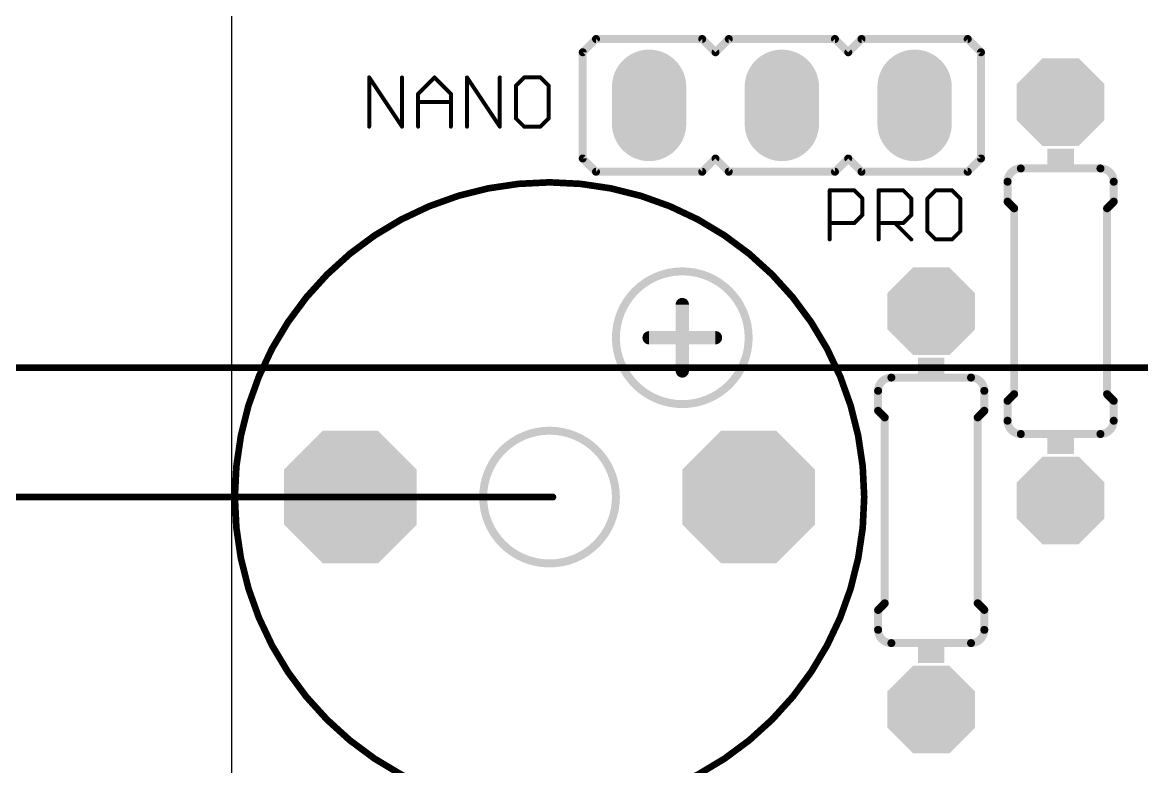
# Model space of a CAD drawing. Extents: x -31 to 85, y -21 to 97.
# Drawn here: x -3.99 to 17.42, y 27.36 to 41.59 of the extents above; entities that cross this region are included whole.
import ezdxf

# ---------------------------------------------------------------- set-up
doc = ezdxf.new("R2010")
doc.units = 0
for name, color, linetype in [('17', 82, 'CONTINUOUS'), ('20', 7, 'CONTINUOUS'), ('21', 253, 'CONTINUOUS'), ('47', 253, 'CONTINUOUS')]:
    doc.layers.add(name, color=color, linetype=linetype)

# ---------------------------------------------------------------- blocks, each defined once
blk = doc.blocks.new('LONGP50')
at = {"const_width": 1}
blk.add_lwpolyline([(-0.25, 0), (0.25, 0)], dxfattribs=at)
at = {"const_width": 0.5}
for points in [[(-0.25, 0.25, 1), (-0.25, -0.25)], [(0.25, -0.25, 1), (0.25, 0.25)]]:
    blk.add_lwpolyline(points, format="xyb", dxfattribs=at)
blk = doc.blocks.new('RECT')
blk.add_solid([(-0.5, -0.5), (0.5, -0.5), (-0.5, 0.5), (0.5, 0.5)])
blk = doc.blocks.new('OCTAGONP')
at = {"const_width": 0.5}
blk.add_lwpolyline([(-0.25, -0.1036), (-0.25, 0.1036), (-0.1036, 0.25), (0.1036, 0.25), (0.25, 0.1036), (0.25, -0.1036), (0.1036, -0.25), (-0.1036, -0.25), (-0.25, -0.1036), (-0.25, 0.1036)], dxfattribs=at)

msp = doc.modelspace()

# ---------------------------------------------------------------- linework, layer by layer
at = {"layer": '20'}
msp.add_line((0.01, 84.9505), (0.01, 0), dxfattribs=at)
at = {"layer": '21'}
for points, const_width in [([(6.985, 41.275), (6.731, 41.021)], 0.1524), ([(6.985, 41.275), (9.017, 41.275)], 0.1524), ([(9.271, 41.021), (9.017, 41.275)], 0.1524), ([(9.525, 41.275), (9.271, 41.021)], 0.1524), ([(9.525, 41.275), (11.557, 41.275)], 0.1524), ([(11.811, 41.021), (11.557, 41.275)], 0.1524), ([(12.065, 41.275), (11.811, 41.021)], 0.1524), ([(12.065, 41.275), (14.097, 41.275)], 0.1524), ([(14.351, 41.021), (14.097, 41.275)], 0.1524), ([(6.731, 38.989), (6.731, 41.021)], 0.1524), ([(14.351, 41.021), (14.351, 38.989)], 0.1524), ([(2.646, 39.5986), (2.646, 40.5392)], 0.0762), ([(2.646, 40.5392), (3.2731, 39.5986)], 0.0762), ([(3.2731, 39.5986), (3.2731, 40.5392)], 0.0762), ([(3.5815, 40.2257), (3.8951, 40.5392)], 0.0762), ([(3.8951, 40.5392), (4.2086, 40.2257)], 0.0762), ([(4.5171, 39.5986), (4.5171, 40.5392)], 0.0762), ([(4.5171, 40.5392), (5.1441, 39.5986)], 0.0762), ([(5.1441, 39.5986), (5.1441, 40.5392)], 0.0762), ([(5.6093, 40.5392), (5.4526, 40.3824)], 0.0762), ([(5.9229, 40.5392), (5.6093, 40.5392)], 0.0762), ([(6.0796, 40.3824), (5.9229, 40.5392)], 0.0762), ([(3.5815, 39.5986), (3.5815, 40.2257)], 0.0762), ([(4.2086, 40.2257), (4.2086, 39.5986)], 0.0762), ([(5.4526, 40.3824), (5.4526, 39.7554)], 0.0762), ([(6.0796, 39.7554), (6.0796, 40.3824)], 0.0762), ([(3.5815, 40.0689), (4.2086, 40.0689)], 0.0762), ([(5.4526, 39.7554), (5.6093, 39.5986)], 0.0762), ([(5.6093, 39.5986), (5.9229, 39.5986)], 0.0762), ([(5.9229, 39.5986), (6.0796, 39.7554)], 0.0762), ([(6.985, 38.735), (6.731, 38.989)], 0.1524), ([(9.271, 38.989), (9.017, 38.735)], 0.1524), ([(9.525, 38.735), (9.271, 38.989)], 0.1524), ([(11.811, 38.989), (11.557, 38.735)], 0.1524), ([(12.065, 38.735), (11.811, 38.989)], 0.1524), ([(14.351, 38.989), (14.097, 38.735)], 0.1524), ([(6.985, 38.735), (9.017, 38.735)], 0.1524), ([(9.525, 38.735), (11.557, 38.735)], 0.1524), ([(12.065, 38.735), (14.097, 38.735)], 0.1524), ([(16.637, 38.7985), (15.113, 38.7985)], 0.1524), ([(14.859, 38.5445), (14.859, 38.1635)], 0.1524), ([(16.891, 38.5445), (16.891, 38.1635)], 0.1524), ([(11.4555, 37.4396), (11.4555, 38.3802)], 0.0762), ([(11.4555, 38.3802), (11.9258, 38.3802)], 0.0762), ([(11.9258, 38.3802), (12.0826, 38.2234)], 0.0762), ([(12.3911, 37.4396), (12.3911, 38.3802)], 0.0762), ([(12.3911, 38.3802), (12.8614, 38.3802)], 0.0762), ([(12.8614, 38.3802), (13.0181, 38.2234)], 0.0762), ([(13.4833, 38.3802), (13.3266, 38.2234)], 0.0762), ([(13.7969, 38.3802), (13.4833, 38.3802)], 0.0762), ([(13.9537, 38.2234), (13.7969, 38.3802)], 0.0762), ([(12.0826, 38.2234), (12.0826, 37.9099)], 0.0762), ([(13.0181, 38.2234), (13.0181, 37.9099)], 0.0762), ([(13.3266, 38.2234), (13.3266, 37.5964)], 0.0762), ([(13.9537, 37.5964), (13.9537, 38.2234)], 0.0762), ([(14.986, 38.0365), (14.859, 38.1635)], 0.1524), ([(16.764, 38.0365), (16.891, 38.1635)], 0.1524), ([(12.0826, 37.9099), (11.9258, 37.7531)], 0.0762), ([(13.0181, 37.9099), (12.8614, 37.7531)], 0.0762), ([(14.986, 38.0365), (14.986, 34.4805)], 0.1524), ([(16.764, 38.0365), (16.764, 34.4805)], 0.1524), ([(11.9258, 37.7531), (11.4555, 37.7531)], 0.0762), ([(12.8614, 37.7531), (12.3911, 37.7531)], 0.0762), ([(12.7046, 37.7531), (13.0181, 37.4396)], 0.0762), ([(13.3266, 37.5964), (13.4833, 37.4396)], 0.0762), ([(13.4833, 37.4396), (13.7969, 37.4396)], 0.0762), ([(13.7969, 37.4396), (13.9537, 37.5964)], 0.0762), ([(8.636, 36.195), (8.636, 34.925)], 0.254), ([(8.001, 35.56), (9.271, 35.56)], 0.254), ([(14.1605, 34.798), (12.6365, 34.798)], 0.1524), ([(12.3825, 34.544), (12.3825, 34.163)], 0.1524), ([(14.4145, 34.544), (14.4145, 34.163)], 0.1524), ([(14.986, 34.4805), (14.859, 34.3535)], 0.1524), ([(16.764, 34.4805), (16.891, 34.3535)], 0.1524), ([(14.859, 33.9725), (14.859, 34.3535)], 0.1524), ([(16.891, 33.9725), (16.891, 34.3535)], 0.1524), ([(12.5095, 34.036), (12.3825, 34.163)], 0.1524), ([(12.5095, 34.036), (12.5095, 30.48)], 0.1524), ([(14.2875, 34.036), (14.4145, 34.163)], 0.1524), ([(14.2875, 34.036), (14.2875, 30.48)], 0.1524), ([(16.637, 33.7185), (15.113, 33.7185)], 0.1524), ([(12.5095, 30.48), (12.3825, 30.353)], 0.1524), ([(12.3825, 29.972), (12.3825, 30.353)], 0.1524), ([(14.2875, 30.48), (14.4145, 30.353)], 0.1524), ([(14.4145, 29.972), (14.4145, 30.353)], 0.1524), ([(14.1605, 29.718), (12.6365, 29.718)], 0.1524)]:
    msp.add_lwpolyline(points, dxfattribs=dict(at, const_width=const_width))
for points, const_width in [([(6.985, 41.3131, 1), (6.985, 41.2369)], 0.0762), ([(7.0119, 41.2481, 1), (6.9581, 41.3019)], 0.0762), ([(9.0439, 41.3019, 1), (8.9901, 41.2481)], 0.0762), ([(9.017, 41.2369, 1), (9.017, 41.3131)], 0.0762), ([(9.525, 41.3131, 1), (9.525, 41.2369)], 0.0762), ([(9.5519, 41.2481, 1), (9.4981, 41.3019)], 0.0762), ([(11.5839, 41.3019, 1), (11.5301, 41.2481)], 0.0762), ([(11.557, 41.2369, 1), (11.557, 41.3131)], 0.0762), ([(12.065, 41.3131, 1), (12.065, 41.2369)], 0.0762), ([(12.0919, 41.2481, 1), (12.0381, 41.3019)], 0.0762), ([(14.1239, 41.3019, 1), (14.0701, 41.2481)], 0.0762), ([(14.097, 41.2369, 1), (14.097, 41.3131)], 0.0762), ([(6.7691, 41.021, 1), (6.6929, 41.021)], 0.0762), ([(6.7041, 41.0479, 1), (6.7579, 40.9941)], 0.0762), ([(9.2441, 41.0479, 1), (9.2979, 40.9941)], 0.0762), ([(9.2441, 40.9941, 1), (9.2979, 41.0479)], 0.0762), ([(11.7841, 41.0479, 1), (11.8379, 40.9941)], 0.0762), ([(11.7841, 40.9941, 1), (11.8379, 41.0479)], 0.0762), ([(14.3891, 41.021, 1), (14.3129, 41.021)], 0.0762), ([(14.3241, 40.9941, 1), (14.3779, 41.0479)], 0.0762), ([(2.6651, 40.5392, 1), (2.627, 40.5392)], 0.0381), ([(2.6619, 40.5498, 1), (2.6302, 40.5286)], 0.0381), ([(3.2921, 40.5392, 1), (3.254, 40.5392)], 0.0381), ([(3.9085, 40.5527, 1), (3.8816, 40.5257)], 0.0381), ([(3.9085, 40.5257, 1), (3.8816, 40.5527)], 0.0381), ([(4.5329, 40.5498, 1), (4.5012, 40.5286)], 0.0381), ([(4.5361, 40.5392, 1), (4.498, 40.5392)], 0.0381), ([(5.1632, 40.5392, 1), (5.1251, 40.5392)], 0.0381), ([(5.6093, 40.5583, 1), (5.6093, 40.5202)], 0.0381), ([(5.6228, 40.5257, 1), (5.5959, 40.5527)], 0.0381), ([(5.9363, 40.5527, 1), (5.9094, 40.5257)], 0.0381), ([(5.9229, 40.5202, 1), (5.9229, 40.5583)], 0.0381), ([(3.6006, 40.2257, 1), (3.5625, 40.2257)], 0.0381), ([(4.2277, 40.2257, 1), (4.1896, 40.2257)], 0.0381), ([(5.4716, 40.3824, 1), (5.4335, 40.3824)], 0.0381), ([(5.4391, 40.3959, 1), (5.466, 40.369)], 0.0381), ([(6.0987, 40.3824, 1), (6.0606, 40.3824)], 0.0381), ([(6.0662, 40.369, 1), (6.0931, 40.3959)], 0.0381), ([(3.5815, 40.0879, 1), (3.5815, 40.0498)], 0.0381), ([(3.5681, 40.2391, 1), (3.595, 40.2122)], 0.0381), ([(4.1951, 40.2122, 1), (4.2221, 40.2391)], 0.0381), ([(4.2086, 40.0498, 1), (4.2086, 40.0879)], 0.0381), ([(2.627, 39.5986, 1), (2.6651, 39.5986)], 0.0381), ([(3.254, 39.5986, 1), (3.2921, 39.5986)], 0.0381), ([(3.2572, 39.588, 1), (3.2889, 39.6092)], 0.0381), ([(3.5625, 39.5986, 1), (3.6006, 39.5986)], 0.0381), ([(4.1896, 39.5986, 1), (4.2277, 39.5986)], 0.0381), ([(4.498, 39.5986, 1), (4.5361, 39.5986)], 0.0381), ([(5.1251, 39.5986, 1), (5.1632, 39.5986)], 0.0381), ([(5.1283, 39.588, 1), (5.16, 39.6092)], 0.0381), ([(5.466, 39.7688, 1), (5.4391, 39.7419)], 0.0381), ([(5.4335, 39.7554, 1), (5.4716, 39.7554)], 0.0381), ([(5.6093, 39.6177, 1), (5.6093, 39.5796)], 0.0381), ([(5.5959, 39.5851, 1), (5.6228, 39.6121)], 0.0381), ([(5.9094, 39.6121, 1), (5.9363, 39.5851)], 0.0381), ([(5.9229, 39.5796, 1), (5.9229, 39.6177)], 0.0381), ([(6.0606, 39.7554, 1), (6.0987, 39.7554)], 0.0381), ([(6.0931, 39.7419, 1), (6.0662, 39.7688)], 0.0381), ([(6.6929, 38.989, 1), (6.7691, 38.989)], 0.0762), ([(6.7579, 39.0159, 1), (6.7041, 38.9621)], 0.0762), ([(9.2979, 39.0159, 1), (9.2441, 38.9621)], 0.0762), ([(9.2979, 38.9621, 1), (9.2441, 39.0159)], 0.0762), ([(11.8379, 39.0159, 1), (11.7841, 38.9621)], 0.0762), ([(11.8379, 38.9621, 1), (11.7841, 39.0159)], 0.0762), ([(14.3129, 38.989, 1), (14.3891, 38.989)], 0.0762), ([(14.3779, 38.9621, 1), (14.3241, 39.0159)], 0.0762), ([(6.985, 38.7731, 1), (6.985, 38.6969)], 0.0762), ([(6.9581, 38.7081, 1), (7.0119, 38.7619)], 0.0762), ([(8.9901, 38.7619, 1), (9.0439, 38.7081)], 0.0762), ([(9.017, 38.6969, 1), (9.017, 38.7731)], 0.0762), ([(9.525, 38.7731, 1), (9.525, 38.6969)], 0.0762), ([(9.4981, 38.7081, 1), (9.5519, 38.7619)], 0.0762), ([(11.5301, 38.7619, 1), (11.5839, 38.7081)], 0.0762), ([(11.557, 38.6969, 1), (11.557, 38.7731)], 0.0762), ([(12.065, 38.7731, 1), (12.065, 38.6969)], 0.0762), ([(12.0381, 38.7081, 1), (12.0919, 38.7619)], 0.0762), ([(14.0701, 38.7619, 1), (14.1239, 38.7081)], 0.0762), ([(14.097, 38.6969, 1), (14.097, 38.7731)], 0.0762), ([(15.113, 38.7985, 0.4142), (14.859, 38.5445)], 0.1524), ([(15.113, 38.8366, 1), (15.113, 38.7604)], 0.0762), ([(15.113, 38.7604, 1), (15.113, 38.8366)], 0.0762), ([(16.891, 38.5445, 0.4142), (16.637, 38.7985)], 0.1524), ([(16.637, 38.8366, 1), (16.637, 38.7604)], 0.0762), ([(16.637, 38.7604, 1), (16.637, 38.8366)], 0.0762), ([(6.096, 26.4912, 1), (6.096, 38.5328, 1), (6.096, 26.4912)], 0.127), ([(14.8971, 38.5445, 1), (14.8209, 38.5445)], 0.0762), ([(14.8209, 38.5445, 1), (14.8971, 38.5445)], 0.0762), ([(16.9291, 38.5445, 1), (16.8529, 38.5445)], 0.0762), ([(16.8529, 38.5445, 1), (16.9291, 38.5445)], 0.0762), ([(11.4555, 38.3993, 1), (11.4555, 38.3612)], 0.0381), ([(11.4746, 38.3802, 1), (11.4365, 38.3802)], 0.0381), ([(11.9393, 38.3937, 1), (11.9124, 38.3667)], 0.0381), ([(11.9258, 38.3612, 1), (11.9258, 38.3993)], 0.0381), ([(12.4101, 38.3802, 1), (12.372, 38.3802)], 0.0381), ([(12.3911, 38.3993, 1), (12.3911, 38.3612)], 0.0381), ([(12.8748, 38.3937, 1), (12.8479, 38.3667)], 0.0381), ([(12.8614, 38.3612, 1), (12.8614, 38.3993)], 0.0381), ([(13.4833, 38.3993, 1), (13.4833, 38.3612)], 0.0381), ([(13.4968, 38.3667, 1), (13.4699, 38.3937)], 0.0381), ([(13.8104, 38.3937, 1), (13.7834, 38.3667)], 0.0381), ([(13.7969, 38.3612, 1), (13.7969, 38.3993)], 0.0381), ([(12.1017, 38.2234, 1), (12.0636, 38.2234)], 0.0381), ([(12.0691, 38.21, 1), (12.0961, 38.2369)], 0.0381), ([(13.0372, 38.2234, 1), (12.9991, 38.2234)], 0.0381), ([(13.0047, 38.21, 1), (13.0316, 38.2369)], 0.0381), ([(13.3456, 38.2234, 1), (13.3075, 38.2234)], 0.0381), ([(13.3131, 38.2369, 1), (13.3401, 38.21)], 0.0381), ([(13.9727, 38.2234, 1), (13.9346, 38.2234)], 0.0381), ([(13.9402, 38.21, 1), (13.9671, 38.2369)], 0.0381), ([(14.8209, 38.1635, 1), (14.8971, 38.1635)], 0.0762), ([(14.8859, 38.1904, 1), (14.8321, 38.1366)], 0.0762), ([(16.8529, 38.1635, 1), (16.9291, 38.1635)], 0.0762), ([(16.9179, 38.1366, 1), (16.8641, 38.1904)], 0.0762), ([(12.0636, 37.9099, 1), (12.1017, 37.9099)], 0.0381), ([(12.0961, 37.8964, 1), (12.0691, 37.9234)], 0.0381), ([(12.9991, 37.9099, 1), (13.0372, 37.9099)], 0.0381), ([(13.0316, 37.8964, 1), (13.0047, 37.9234)], 0.0381), ([(15.0241, 38.0365, 1), (14.9479, 38.0365)], 0.0762), ([(14.9591, 38.0096, 1), (15.0129, 38.0634)], 0.0762), ([(16.8021, 38.0365, 1), (16.7259, 38.0365)], 0.0762), ([(16.7371, 38.0634, 1), (16.7909, 38.0096)], 0.0762), ([(11.4555, 37.7722, 1), (11.4555, 37.7341)], 0.0381), ([(11.9124, 37.7666, 1), (11.9393, 37.7397)], 0.0381), ([(11.9258, 37.7341, 1), (11.9258, 37.7722)], 0.0381), ([(12.3911, 37.7722, 1), (12.3911, 37.7341)], 0.0381), ([(12.7181, 37.7666, 1), (12.6911, 37.7397)], 0.0381), ([(12.8479, 37.7666, 1), (12.8748, 37.7397)], 0.0381), ([(12.8614, 37.7341, 1), (12.8614, 37.7722)], 0.0381), ([(13.3075, 37.5964, 1), (13.3456, 37.5964)], 0.0381), ([(13.3401, 37.6098, 1), (13.3131, 37.5829)], 0.0381), ([(13.4833, 37.4586, 1), (13.4833, 37.4205)], 0.0381), ([(13.7969, 37.4205, 1), (13.7969, 37.4586)], 0.0381), ([(13.9346, 37.5964, 1), (13.9727, 37.5964)], 0.0381), ([(13.9671, 37.5829, 1), (13.9402, 37.6098)], 0.0381), ([(11.4365, 37.4396, 1), (11.4746, 37.4396)], 0.0381), ([(12.372, 37.4396, 1), (12.4101, 37.4396)], 0.0381), ([(13.0047, 37.4261, 1), (13.0316, 37.4531)], 0.0381), ([(13.4699, 37.4261, 1), (13.4968, 37.4531)], 0.0381), ([(13.7834, 37.4531, 1), (13.8104, 37.4261)], 0.0381), ([(8.636, 34.29, 1), (8.636, 36.83, 1), (8.636, 34.29)], 0.1524), ([(8.6995, 36.195, 1), (8.5725, 36.195)], 0.127), ([(8.001, 35.6235, 1), (8.001, 35.4965)], 0.127), ([(9.271, 35.4965, 1), (9.271, 35.6235)], 0.127), ([(8.5725, 34.925, 1), (8.6995, 34.925)], 0.127), ([(12.6365, 34.798, 0.4142), (12.3825, 34.544)], 0.1524), ([(12.6365, 34.8361, 1), (12.6365, 34.7599)], 0.0762), ([(12.6365, 34.7599, 1), (12.6365, 34.8361)], 0.0762), ([(14.4145, 34.544, 0.4142), (14.1605, 34.798)], 0.1524), ([(14.1605, 34.8361, 1), (14.1605, 34.7599)], 0.0762), ([(14.1605, 34.7599, 1), (14.1605, 34.8361)], 0.0762), ([(12.4206, 34.544, 1), (12.3444, 34.544)], 0.0762), ([(12.3444, 34.544, 1), (12.4206, 34.544)], 0.0762), ([(14.4526, 34.544, 1), (14.3764, 34.544)], 0.0762), ([(14.3764, 34.544, 1), (14.4526, 34.544)], 0.0762), ([(14.9479, 34.4805, 1), (15.0241, 34.4805)], 0.0762), ([(15.0129, 34.4536, 1), (14.9591, 34.5074)], 0.0762), ([(16.7259, 34.4805, 1), (16.8021, 34.4805)], 0.0762), ([(16.7909, 34.5074, 1), (16.7371, 34.4536)], 0.0762), ([(14.8971, 34.3535, 1), (14.8209, 34.3535)], 0.0762), ([(14.8321, 34.3804, 1), (14.8859, 34.3266)], 0.0762), ([(16.9291, 34.3535, 1), (16.8529, 34.3535)], 0.0762), ([(16.8641, 34.3266, 1), (16.9179, 34.3804)], 0.0762), ([(12.3444, 34.163, 1), (12.4206, 34.163)], 0.0762), ([(12.4094, 34.1899, 1), (12.3556, 34.1361)], 0.0762), ([(12.5476, 34.036, 1), (12.4714, 34.036)], 0.0762), ([(12.4826, 34.0091, 1), (12.5364, 34.0629)], 0.0762), ([(14.3256, 34.036, 1), (14.2494, 34.036)], 0.0762), ([(14.2606, 34.0629, 1), (14.3144, 34.0091)], 0.0762), ([(14.3764, 34.163, 1), (14.4526, 34.163)], 0.0762), ([(14.4414, 34.1361, 1), (14.3876, 34.1899)], 0.0762), ([(6.096, 31.242, 1), (6.096, 33.782, 1), (6.096, 31.242)], 0.1524), ([(14.859, 33.9725, 0.4142), (15.113, 33.7185)], 0.1524), ([(14.8971, 33.9725, 1), (14.8209, 33.9725)], 0.0762), ([(14.8209, 33.9725, 1), (14.8971, 33.9725)], 0.0762), ([(16.637, 33.7185, 0.4142), (16.891, 33.9725)], 0.1524), ([(16.9291, 33.9725, 1), (16.8529, 33.9725)], 0.0762), ([(16.8529, 33.9725, 1), (16.9291, 33.9725)], 0.0762), ([(15.113, 33.7566, 1), (15.113, 33.6804)], 0.0762), ([(15.113, 33.6804, 1), (15.113, 33.7566)], 0.0762), ([(16.637, 33.7566, 1), (16.637, 33.6804)], 0.0762), ([(16.637, 33.6804, 1), (16.637, 33.7566)], 0.0762), ([(12.4206, 30.353, 1), (12.3444, 30.353)], 0.0762), ([(12.3556, 30.3799, 1), (12.4094, 30.3261)], 0.0762), ([(12.4714, 30.48, 1), (12.5476, 30.48)], 0.0762), ([(12.5364, 30.4531, 1), (12.4826, 30.5069)], 0.0762), ([(14.2494, 30.48, 1), (14.3256, 30.48)], 0.0762), ([(14.3144, 30.5069, 1), (14.2606, 30.4531)], 0.0762), ([(14.4526, 30.353, 1), (14.3764, 30.353)], 0.0762), ([(14.3876, 30.3261, 1), (14.4414, 30.3799)], 0.0762), ([(12.3825, 29.972, 0.4142), (12.6365, 29.718)], 0.1524), ([(12.4206, 29.972, 1), (12.3444, 29.972)], 0.0762), ([(12.3444, 29.972, 1), (12.4206, 29.972)], 0.0762), ([(14.1605, 29.718, 0.4142), (14.4145, 29.972)], 0.1524), ([(14.4526, 29.972, 1), (14.3764, 29.972)], 0.0762), ([(14.3764, 29.972, 1), (14.4526, 29.972)], 0.0762), ([(12.6365, 29.7561, 1), (12.6365, 29.6799)], 0.0762), ([(12.6365, 29.6799, 1), (12.6365, 29.7561)], 0.0762), ([(14.1605, 29.7561, 1), (14.1605, 29.6799)], 0.0762), ([(14.1605, 29.6799, 1), (14.1605, 29.7561)], 0.0762)]:
    msp.add_lwpolyline(points, format="xyb", dxfattribs=dict(at, const_width=const_width))
at = {"layer": '47', "const_width": 0.13}
for points in [[(25.2095, 34.9885), (-19.73, 34.9885)], [(25.2095, 34.9885), (-11.348, 34.9885)], [(6.1595, 32.512), (-17.19, 32.512)]]:
    msp.add_lwpolyline(points, dxfattribs=at)
at = {"layer": '47', "const_width": 0.065}
msp.add_lwpolyline([(6.1595, 32.4795, 1), (6.1595, 32.5445)], format="xyb", dxfattribs=at)

# ---------------------------------------------------------------- block references
at = {"layer": '17'}
for name, p, xscale, yscale, rotation in [('LONGP50', (8.001, 40.005), 1.4224, 1.4224, 270), ('LONGP50', (8.001, 40.005), 1.4224, 1.4224, 270), ('LONGP50', (10.541, 40.005), 1.4224, 1.4224, 270), ('LONGP50', (10.541, 40.005), 1.4224, 1.4224, 270), ('LONGP50', (13.081, 40.005), 1.4224, 1.4224, 270), ('LONGP50', (13.081, 40.005), 1.4224, 1.4224, 270), ('OCTAGONP', (15.875, 40.0685), 1.6764, 1.6764, 90), ('OCTAGONP', (15.875, 40.0685), 1.6764, 1.6764, 90), ('OCTAGONP', (13.3985, 36.068), 1.6764, 1.6764, 90), ('OCTAGONP', (13.3985, 36.068), 1.6764, 1.6764, 90), ('OCTAGONP', (15.875, 32.4485), 1.6764, 1.6764, 90), ('OCTAGONP', (15.875, 32.4485), 1.6764, 1.6764, 90), ('OCTAGONP', (13.3985, 28.448), 1.6764, 1.6764, 90), ('OCTAGONP', (13.3985, 28.448), 1.6764, 1.6764, 90)]:
    msp.add_blockref(name, p, dxfattribs=dict(at, xscale=xscale, yscale=yscale, rotation=rotation))
at = {"layer": '17', "xscale": 2.54, "yscale": 2.54}
for p in [(2.286, 32.512), (2.286, 32.512), (9.906, 32.512), (9.906, 32.512)]:
    msp.add_blockref('OCTAGONP', p, dxfattribs=at)
at = {"layer": '21', "xscale": 0.381, "yscale": 0.508, "rotation": 90}
for p in [(15.875, 38.989), (13.3985, 34.9885), (15.875, 33.528), (13.3985, 29.5275)]:
    msp.add_blockref('RECT', p, dxfattribs=at)

doc.saveas('drawing.dxf')
